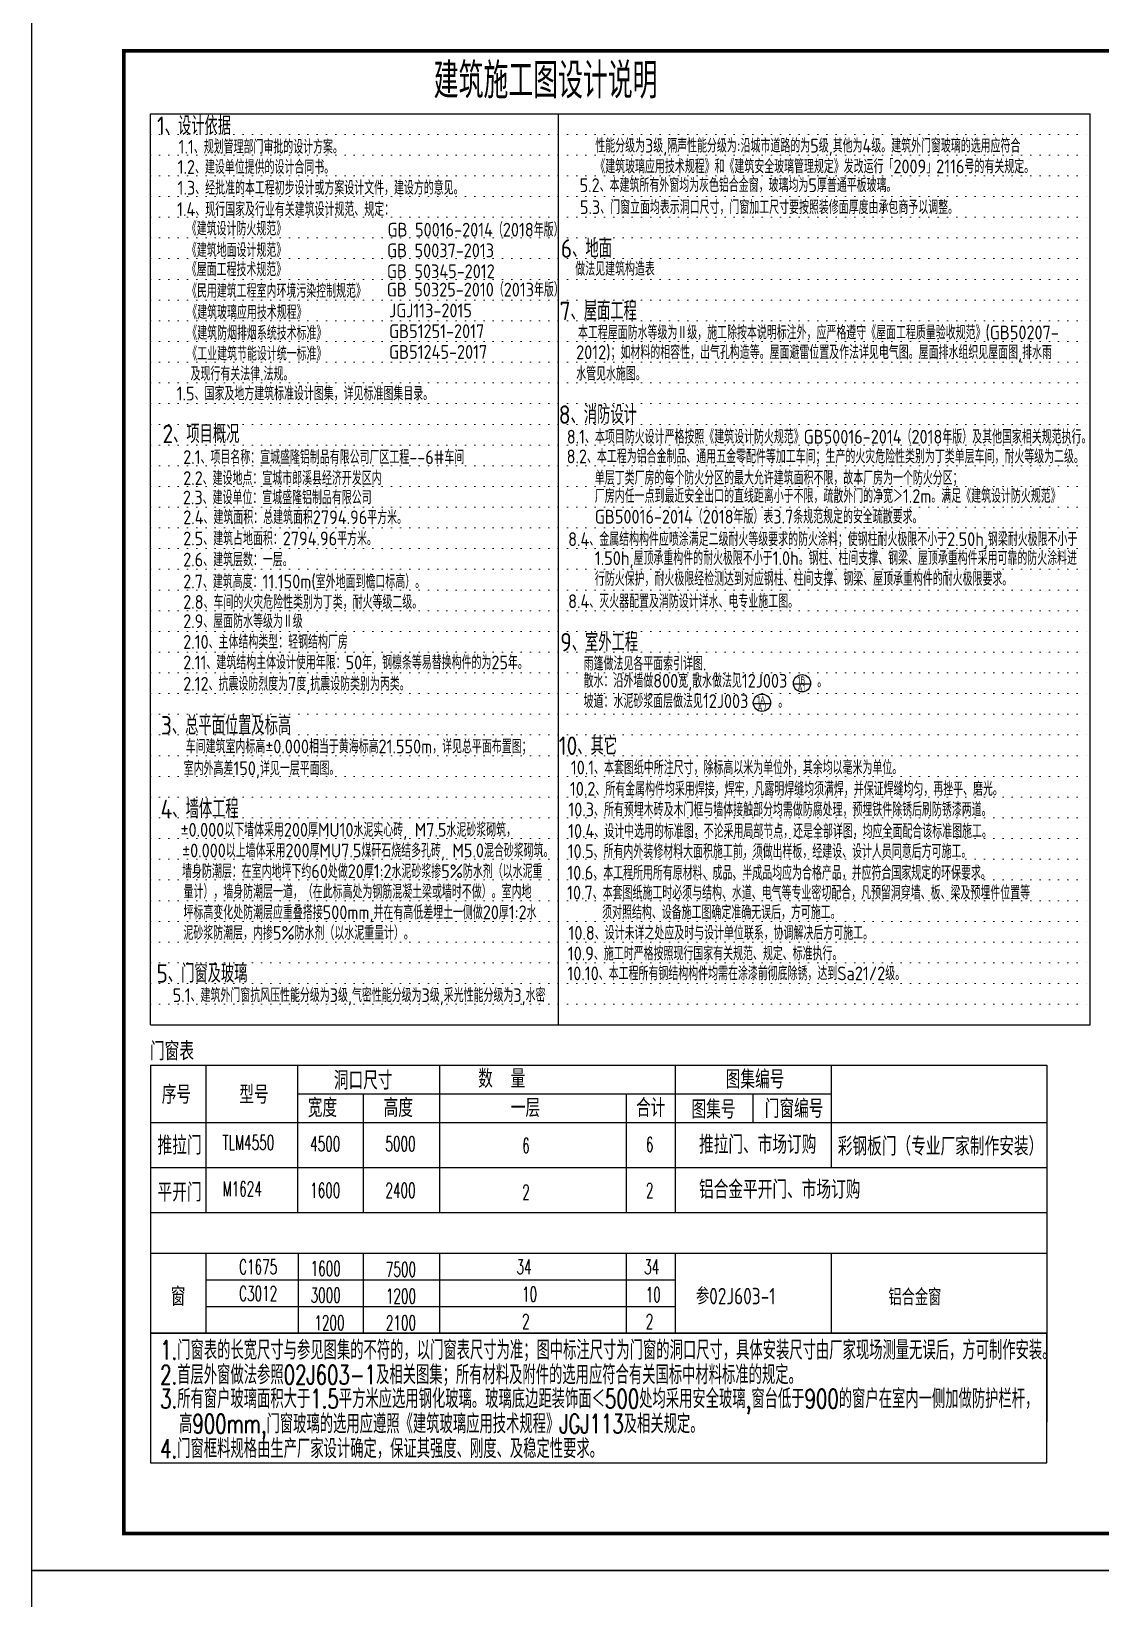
# Model space of a CAD drawing. Extents: x 1036631 to 1215829, y 514619 to 909419.
# Drawn here: x 1096949 to 1125806, y 782659 to 824944 of the extents above; entities that cross this region are included whole.
import ezdxf
from ezdxf.enums import TextEntityAlignment as Align

# ---------------------------------------------------------------- set-up
doc = ezdxf.new("R2010")
doc.units = 0
doc.header["$LTSCALE"] = 1000
doc.header["$MEASUREMENT"] = 0
doc.linetypes.add('DOT', pattern=[0.25, 0, -0.25])
for name, color, linetype in [('3T_BAR', 7, 'Continuous'), ('PUB_TEXT', 7, 'Continuous'), ('PUB_TITLE', 4, 'Continuous'), ('TEXT', 143, 'Continuous'), ('线', 150, 'Continuous')]:
    doc.layers.add(name, color=color, linetype=linetype)
doc.layers.add('DOT', color=7, linetype='DOT', lineweight=13)
doc.layers.add('说明', color=7, linetype='Continuous', lineweight=13)
doc.styles.add('_HZTXT', font='tssdeng.shx', dxfattribs={"width": 0.7, "bigfont": 'HZTXT.shx'})
doc.styles.add('_SIMPLEX', font='SIMPLEX.shx', dxfattribs={"width": 0.6})
doc.styles.add('HZS', font='atssdeng.shx', dxfattribs={"width": 0.7, "bigfont": 'atssdchn.shx'})
doc.styles.add('HZTXT', font='txt', dxfattribs={"width": 0.7, "height": 300, "bigfont": 'HZTXT'})
doc.styles.get("Standard").update_dxf_attribs({"font": 'gbenor.shx', "bigfont": 'gbcbig.shx'})

# ---------------------------------------------------------------- blocks, each defined once
blk = doc.blocks.new('1erf')
blk.add_line((392206, 482802), (392671, 482802))
blk.add_circle((392438, 482819), 233)
at = {"style": 'HZS', "width": 0.7}
for s, p in [('1B', (392421, 482808)), ('A1', (392425, 482604))]:
    blk.add_text(s, height=194.4, dxfattribs=at).set_placement(p, align=Align.CENTER)
blk = doc.blocks.new('1sdds')
blk.add_line((391122, 482276), (391588, 482276))
blk.add_circle((391355, 482293), 233)
at = {"style": 'HZS', "width": 0.7}
for s, p in [('1A', (391337, 482282)), ('A7', (391358, 482071))]:
    blk.add_text(s, height=194.4, dxfattribs=at).set_placement(p, align=Align.CENTER)

msp = doc.modelspace()

# ---------------------------------------------------------------- linework, layer by layer
at = {"color": 6}
for p, q in [((1100162, 822722), (1125520, 822722)), ((1100162, 798138), (1100162, 822722)), ((1111171, 798138), (1111171, 822722)), ((1125520, 798138), (1125520, 822722)), ((1100162, 798138), (1125520, 798138))]:
    msp.add_line(p, q, dxfattribs=at)
for p, q in [((1100162, 797048), (1100162, 789822)), ((1100162, 797048), (1124352, 797048)), ((1101658, 797048), (1101658, 794062)), ((1101658, 797048), (1101658, 795833)), ((1104129, 797048), (1104129, 794294)), ((1104129, 797048), (1104129, 793080)), ((1107965, 797048), (1107965, 794294)), ((1107965, 797048), (1107965, 793080)), ((1114326, 797048), (1114326, 793080)), ((1118530, 797048), (1118530, 794294)), ((1124352, 797048), (1124352, 787420)), ((1104129, 796278), (1118530, 796278)), ((1105908, 796278), (1105908, 794294)), ((1105908, 796278), (1105908, 793080)), ((1113002, 796278), (1113002, 794294)), ((1113002, 796278), (1113002, 793080)), ((1114326, 796278), (1114326, 793080)), ((1116423, 796278), (1116423, 795508)), ((1100162, 795508), (1124352, 795508)), ((1101658, 795508), (1101658, 793080)), ((1100162, 794294), (1124352, 794294)), ((1100162, 793080), (1124352, 793080)), ((1100162, 791982), (1122617, 791982)), ((1101658, 791982), (1124352, 791982)), ((1113002, 791982), (1113002, 789822)), ((1114326, 791982), (1114326, 789822)), ((1101658, 791262), (1114326, 791262)), ((1101658, 791262), (1114326, 791262)), ((1101658, 790542), (1114326, 790542)), ((1100162, 789822), (1124352, 789822)), ((1101658, 789822), (1114326, 789822)), ((1101658, 789822), (1114326, 789822)), ((1101658, 789822), (1114326, 789822)), ((1101658, 789822), (1114326, 789822)), ((1101658, 789822), (1124352, 789822)), ((1101658, 789822), (1114326, 789822))]:
    msp.add_line(p, q)
msp.add_lwpolyline([(1100162, 786326), (1124352, 786326), (1124352, 789822), (1100162, 789822)], close=True)
at = {"layer": '3T_BAR'}
for p, q in [((1101658, 791982), (1101658, 789822)), ((1104150, 791982), (1104150, 789822)), ((1105908, 791982), (1105908, 789822)), ((1107965, 791982), (1107965, 789822)), ((1113002, 791982), (1113002, 789822)), ((1114326, 791982), (1114326, 789822)), ((1118530, 791982), (1118530, 789822))]:
    msp.add_line(p, q, dxfattribs=at)
at = {"layer": 'DOT'}
for p, q in [((1100162, 822164), (1125520, 822164)), ((1100162, 821605), (1125520, 821605)), ((1100162, 821046), (1125520, 821046)), ((1100162, 820487), (1125520, 820487)), ((1100162, 819929), (1125520, 819929)), ((1100162, 819370), (1125520, 819370)), ((1100162, 818811), (1125520, 818811)), ((1100162, 818252), (1125520, 818252)), ((1100162, 817694), (1125520, 817694)), ((1100162, 817135), (1125520, 817135)), ((1100162, 816576), (1125520, 816576)), ((1100162, 816017), (1125520, 816017)), ((1100162, 815459), (1125520, 815459)), ((1100162, 814900), (1125520, 814900)), ((1100162, 814341), (1125520, 814341)), ((1100162, 813782), (1125520, 813782)), ((1100162, 813224), (1125520, 813224)), ((1100162, 812665), (1125520, 812665)), ((1100162, 812106), (1125520, 812106)), ((1100162, 811547), (1125520, 811547)), ((1100162, 810989), (1125520, 810989)), ((1100162, 810430), (1125520, 810430)), ((1100162, 809871), (1125520, 809871)), ((1100162, 809312), (1125520, 809312)), ((1100162, 808754), (1125520, 808754)), ((1100162, 808195), (1125520, 808195)), ((1100162, 807636), (1125520, 807636)), ((1100162, 807078), (1125520, 807078)), ((1100162, 806519), (1125520, 806519)), ((1100162, 805960), (1125520, 805960)), ((1100162, 805401), (1124756, 805401)), ((1100162, 805401), (1125520, 805401)), ((1100162, 804843), (1125520, 804843)), ((1100162, 804284), (1125520, 804284)), ((1100162, 803725), (1125520, 803725)), ((1100162, 803166), (1125520, 803166)), ((1100162, 802608), (1125520, 802608)), ((1100162, 802049), (1125520, 802049)), ((1100162, 801490), (1125520, 801490)), ((1100162, 800931), (1125520, 800931)), ((1100162, 800373), (1125520, 800373)), ((1100162, 799814), (1125520, 799814)), ((1100162, 799255), (1125520, 799255)), ((1100162, 798696), (1125520, 798696))]:
    msp.add_line(p, q, dxfattribs=at)
at = {"layer": 'PUB_TITLE'}
for points in [[(1096949, 783419), (1156349, 783419), (1156349, 825419), (1096949, 825419)], [(1096949, 716219), (1215829, 716219), (1215829, 783419), (1096949, 783419)]]:
    msp.add_lwpolyline(points, close=True, dxfattribs=at)
at = {"layer": 'PUB_TITLE', "const_width": 100}
msp.add_lwpolyline([(1099449, 784419), (1155349, 784419), (1155349, 824419), (1099449, 824419)], close=True, dxfattribs=at)

# ---------------------------------------------------------------- block references
at = {"layer": '线', "xscale": 0.9988101676572114, "yscale": 0.9988101675407961, "zscale": 0.9988101675943056}
for name in ['1erf', '1sdds']:
    msp.add_blockref(name, (725776, 325111), dxfattribs=at)

# ---------------------------------------------------------------- texts
at = {"layer": 'PUB_TEXT'}
for s, height, p in [('1、设计依据', 496.7, (1100338, 822149)), ('1.1、规划管理部门审批的设计方案。', 372.49, (1100923, 821644)), ('性能分级为3级,隔声性能分级为:沿城市道路的为5级,其他为4级。建筑外门窗玻璃的选用应符合', 372.49, (1112168, 821672)), ('1.2、建设单位提供的设计合同书。', 372.49, (1100897, 821098)), ('《建筑玻璃应用技术规程》和《建筑安全玻璃管理规定》发改运行「2009」2116号的有关规定。', 372.49, (1112168, 821113)), ('1.3、经批准的本工程初步设计或方案设计文件，建设方的意见。', 372.49, (1100896, 820537)), ('5.2、本建筑所有外窗均为灰色铝合金窗，玻璃均为5厚普通平板玻璃。', 372.49, (1111745, 820606)), ('1.4、现行国家及行业有关建筑设计规范、规定：', 372.49, (1100884, 819960)), ('5.3、门窗立面均表示洞口尺寸，门窗加工尺寸要按照装修面厚度由承包商予以调整。', 372.49, (1111753, 820013)), ('《建筑设计防火规范》   ', 372.49, (1101144, 819435)), ('GB 50016-2014（2018年版）', 372.49, (1106562, 819406)), ('《建筑地面设计规范》   ', 372.49, (1101146, 818854)), ('GB 50037-2013', 372.49, (1106550, 818847)), ('6、地面', 496.7, (1111237, 818837)), ('《屋面工程技术规范》               ', 372.49, (1101144, 818335)), ('GB 50345-2012', 372.49, (1106545, 818284)), ('做法见建筑构造表', 372.5, (1111628, 818350)), ('《民用建筑工程室内环境污染控制规范》               ', 372.49, (1101150, 817754)), ('GB 50325-2010（2013年版）', 372.49, (1106542, 817789)), ('《建筑玻璃应用技术规程》               ', 372.49, (1101158, 817178)), ('JGJ113-2015', 372.49, (1106604, 817226)), ('7、屋面工程', 496.7, (1111204, 817152)), ('《建筑防烟排烟系统技术标准》      ', 372.49, (1101158, 816620)), ('GB51251-2017', 372.49, (1106604, 816667)), ('本工程屋面防水等级为Ⅱ级，施工除按本说明标注外，应严格遵守《屋面工程质量验收规范》(GB50207-', 372.49, (1111701, 816633)), ('《工业建筑节能设计统一标准》       ', 372.49, (1101158, 816061)), ('GB51245-2017', 372.49, (1106604, 816108)), ('2012)；如材料的相容性，出气孔构造等。屋面避雷位置及作法详见电气图。屋面排水组织见屋面图,排水雨', 372.49, (1111652, 816099)), ('及现行有关法律.法规。', 372.49, (1101246, 815518)), ('水管见水施图。', 372.5, (1111652, 815522)), ('1.5、国家及地方建筑标准设计图集，详见标准图集目录。', 372.49, (1100871, 814985)), ('8、消防设计', 496.7, (1111182, 814355)), ('2、项目概况', 496.7, (1100487, 813834)), ('8.1、本项目防火设计严格按照《建筑设计防火规范》GB50016-2014（2018年版）及其他国家相关规范执行。', 372.49, (1111399, 813821)), ('2.1、项目名称：宣城盛隆铝制品有限公司厂区工程--6#车间', 372.49, (1101047, 813270)), ('8.2、本工程为铝合金制品、通用五金零配件等加工车间；生产的火灾危险性类别为丁类单层车间，耐火等级为二级。', 372.49, (1111394, 813289)), ('2.2、建设地点：宣城市郎溪县经济开发区内', 372.49, (1101047, 812704)), ('单层丁类厂房的每个防火分区的最大允许建筑面积不限，故本厂房为一个防火分区；', 372.49, (1112156, 812712)), ('厂房内任一点到最近安全出口的直线距离小于不限，疏散外门的净宽＞1.2m。满足《建筑设计防火规范》', 372.49, (1112156, 812221)), ('2.4、建筑面积：总建筑面积2794.96平方米。', 372.49, (1101047, 811646)), ('GB50016-2014（2018年版）表3.7条规范规定的安全疏散要求。', 372.49, (1112156, 811663)), ('2.5、建筑占地面积：2794.96平方米。', 372.49, (1101047, 811075)), ('8.4、金属结构构件应喷涂满足二级耐火等级要求的防火涂料；使钢柱耐火极限不小于2.50h,钢梁耐火极限不小于', 372.49, (1111436, 811057)), ('2.6、建筑层数：一层。', 372.49, (1101047, 810505)), ('1.50h,屋顶承重构件的耐火极限不小于1.0h。钢柱、柱间支撑、钢梁、屋顶承重构件采用可靠的防火涂料进', 372.49, (1112156, 810545)), ('2.7、建筑高度：11.150m(室外地面到檐口标高）。', 372.49, (1101047, 809914)), ('行防火保护，耐火极限经检测达到对应钢柱、柱间支撑、钢梁、屋顶承重构件的耐火极限要求。', 372.49, (1112156, 809986)), ('2.8、车间的火灾危险性类别为丁类，耐火等级二级。', 372.49, (1101047, 809362)), ('8.4、灭火器配置及消防设计详水、电专业施工图。', 372.49, (1111436, 809381)), ('2.9、屋面防水等级为Ⅱ级', 372.49, (1101047, 808843)), ('2.10、主体结构类型：轻钢结构厂房', 372.49, (1101047, 808284)), ('9、室外工程', 496.7, (1111222, 808216)), ('2.11、建筑结构主体设计使用年限：50年，钢檩条等易替换构件的为25年。', 372.49, (1101047, 807730)), ('雨篷做法见各平面索引详图.', 372.49, (1111854, 807700)), ('散水：沿外墙做800宽,散水做法见12J003    。', 372.49, (1111854, 807235)), ('2.12、抗震设防烈度为7度,抗震设防类别为丙类。', 372.49, (1101047, 807153)), ('坡道：水泥砂浆面层做法见12J003    。', 372.49, (1111854, 806686)), ('3、总平面位置及标高', 496.7, (1100445, 805972)), ('10、其它', 496.7, (1111181, 805422)), ('车间建筑室内标高%%P0.000相当于黄海标高21.550m，详见总平面布置图；', 372.49, (1101117, 805464)), ('室内外高差150,详见一层平面图。', 372.49, (1101061, 804876)), ('10.1、本套图纸中所注尺寸，除标高以米为单位外，其余均以毫米为单位。', 372.49, (1111509, 804896)), ('10.2、所有金属构件均采用焊接，焊牢，凡露明焊缝均须满焊，并保证焊缝均匀，再挫平、磨光。', 372.49, (1111484, 804322)), ('4、墙体工程', 496.7, (1100437, 803715)), ('10.3、所有预埋木砖及木门框与墙体接触部分均需做防腐处理，预埋铁件除锈后刷防锈漆两道。', 372.49, (1111441, 803765)), ('%%P0.000以下墙体采用200厚MU10水泥实心砖, M7.5水泥砂浆砌筑，', 372.49, (1100976, 803216)), ('10.4、设计中选用的标准图，不论采用局部节点，还是全部详图，均应全面配合该标准图施工。', 372.49, (1111434, 803184)), ('%%P0.000以上墙体采用200厚MU7.5煤矸石烧结多孔砖, M5.0混合砂浆砌筑。', 372.49, (1101018, 802657)), ('10.5、所有内外装修材料大面积施工前，须做出样板，经建设、设计人员同意后方可施工。', 372.49, (1111424, 802639)), ('墙身防潮层：在室内地坪下约60处做20厚1:2水泥砂浆掺5%%%防水剂（以水泥重', 372.49, (1101018, 802098)), ('10.6、本工程所用所有原材料、成品、半成品均应为合格产品，并应符合国家规定的环保要求。', 372.49, (1111414, 802060)), ('量计），墙身防潮层一道，（在此标高处为钢筋混凝土梁或墙时不做）。室内地', 372.49, (1101057, 801547)), ('10.7、本套图纸施工时必须与结构、水道、电气等专业密切配合，凡预留洞穿墙、板、梁及预埋件位置等', 372.49, (1111408, 801521)), ('坪标高变化处防潮层应重叠搭接500mm,并在有高低差埋土一侧做20厚1:2水', 372.49, (1101057, 800988)), ('须对照结构、设备施工图确定准确无误后，方可施工。', 372.49, (1112353, 800990)), ('泥砂浆防潮层，内掺5%%%防水剂（以水泥重量计）。', 372.49, (1101053, 800434)), ('10.8、设计未详之处应及时与设计单位联系，协调解决后方可施工。', 372.49, (1111444, 800435)), ('10.9、施工时严格按照现行国家有关规范、规定、标准执行。', 372.49, (1111427, 799878)), ('5、门窗及玻璃', 496.7, (1100326, 799279)), ('10.10、本工程所有钢结构构件均需在涂漆前彻底除锈，达到Sa21/2级。', 372.49, (1111415, 799341)), ('5.1、建筑外门窗抗风压性能分级为3级,气密性能分级为3级,采光性能分级为3,水密', 372.49, (1100764, 798754))]:
    msp.add_text(s, height=height, dxfattribs=at).set_placement(p)
msp.add_text('2.3、建设单位：宣城盛隆铝制品有限公司', height=372.49, dxfattribs=at).set_placement((1103586, 812367), align=Align.MIDDLE_CENTER)
for s, height, style, width, p in [('门窗表', 495, '_HZTXT', 0.8, (1100152, 797180)), ('洞口尺寸', 495, '_HZTXT', 0.8, (1105113, 796393)), ('数  量', 495, '_HZTXT', 0.8, (1109007, 796439)), ('图集编号', 495, '_HZTXT', 0.8, (1115687, 796420)), ('序号', 495, '_HZTXT', 0.8, (1100469, 796008)), ('型号', 495, '_HZTXT', 0.8, (1102562, 796008)), ('宽度', 495, '_HZTXT', 0.8, (1104409, 795652)), ('高度', 495, '_HZTXT', 0.8, (1106456, 795652)), ('一层', 495, '_HZTXT', 0.8, (1109888, 795652)), ('合计', 495, '_HZTXT', 0.8, (1113268, 795652)), ('图集号', 495, '_HZTXT', 0.8, (1114764, 795608)), ('门窗编号', 495, '_HZTXT', 0.8, (1116741, 795628)), ('推拉门', 495, '_HZTXT', 0.8, (1100355, 794639)), ('TLM4550', 396, '_SIMPLEX', 0.6, (1102110, 794770)), ('4500', 396, '_SIMPLEX', 0.6, (1104473, 794733)), ('5000', 396, '_SIMPLEX', 0.6, (1106504, 794733)), ('6', 396, '_SIMPLEX', 0.6, (1110196, 794683)), ('6', 396, '_SIMPLEX', 0.6, (1113534, 794716)), ('推拉门、市场订购', 495, '_HZTXT', 0.8, (1114967, 794661)), ('彩钢板门（专业厂家制作安装）', 495, '_HZTXT', 0.8, (1118712, 794613)), ('平开门', 495, '_HZTXT', 0.8, (1100355, 793373)), ('M1624', 396, '_SIMPLEX', 0.6, (1102110, 793514)), ('1600', 396, '_SIMPLEX', 0.6, (1104473, 793477)), ('2400', 396, '_SIMPLEX', 0.6, (1106504, 793477)), ('2', 396, '_SIMPLEX', 0.6, (1110196, 793427)), ('2', 396, '_SIMPLEX', 0.6, (1113534, 793475)), ('铝合金平开门、市场订购', 495, '_HZTXT', 0.8, (1114967, 793447)), ('C1675', 396, '_SIMPLEX', 0.6, (1102555, 791414)), ('1600', 396, '_SIMPLEX', 0.6, (1104485, 791367)), ('7500', 396, '_SIMPLEX', 0.6, (1106516, 791345)), ('34', 396, '_SIMPLEX', 0.6, (1110042, 791411)), ('34', 396, '_SIMPLEX', 0.6, (1113486, 791411)), ('窗', 495, '_HZTXT', 0.8, (1100711, 790559)), ('C3012', 396, '_SIMPLEX', 0.6, (1102555, 790694)), ('3000', 396, '_SIMPLEX', 0.6, (1104485, 790647)), ('1200', 396, '_SIMPLEX', 0.6, (1106516, 790625)), ('10', 396, '_SIMPLEX', 0.6, (1110191, 790677)), ('10', 396, '_SIMPLEX', 0.6, (1113528, 790662)), ('参02J603-1', 445.5, '_HZTXT', 0.8, (1114885, 790598)), ('铝合金窗', 445.5, '_HZTXT', 0.8, (1120079, 790567)), ('2', 396, '_SIMPLEX', 0.6, (1110191, 789942)), ('2', 396, '_SIMPLEX', 0.6, (1113530, 789942)), ('1200', 396, '_SIMPLEX', 0.6, (1104587, 789905)), ('2100', 396, '_SIMPLEX', 0.6, (1106516, 789905))]:
    msp.add_text(s, height=height, dxfattribs=dict(at, style=style, width=width)).set_placement(p)
at = {"layer": 'TEXT', "style": 'HZTXT', "width": 0.7}
for s, p in [('1.门窗表的长宽尺寸与参见图集的不符的，以门窗表尺寸为准；图中标注尺寸为门窗的洞口尺寸，具体安装尺寸由厂家现场测量无误后，方可制作安装。', (1100424, 789107)), ('2.首层外窗做法参照02J603-1及相关图集；所有材料及附件的选用应符合有关国标中材料标准的规定。', (1100424, 788443)), ('3.所有窗户玻璃面积大于1.5平方米应选用钢化玻璃。玻璃底边距装饰面＜500处均采用安全玻璃,窗台低于900的窗户在室内一侧加做防护栏杆，', (1100424, 787796)), ('高900mm,门窗玻璃的选用应遵照《建筑玻璃应用技术规程》JGJ113及相关规定。', (1100936, 787119)), ('4.门窗框料规格由生产厂家设计确定，保证其强度、刚度、及稳定性要求。', (1100424, 786450))]:
    msp.add_text(s, height=513, dxfattribs=at).set_placement(p)
at = {"layer": '说明', "linetype": 'Continuous', "style": 'HZTXT', "width": 0.7}
msp.add_text('建筑施工图设计说明', height=958.9, dxfattribs=at).set_placement((1107807, 823134))

doc.saveas('drawing.dxf')
